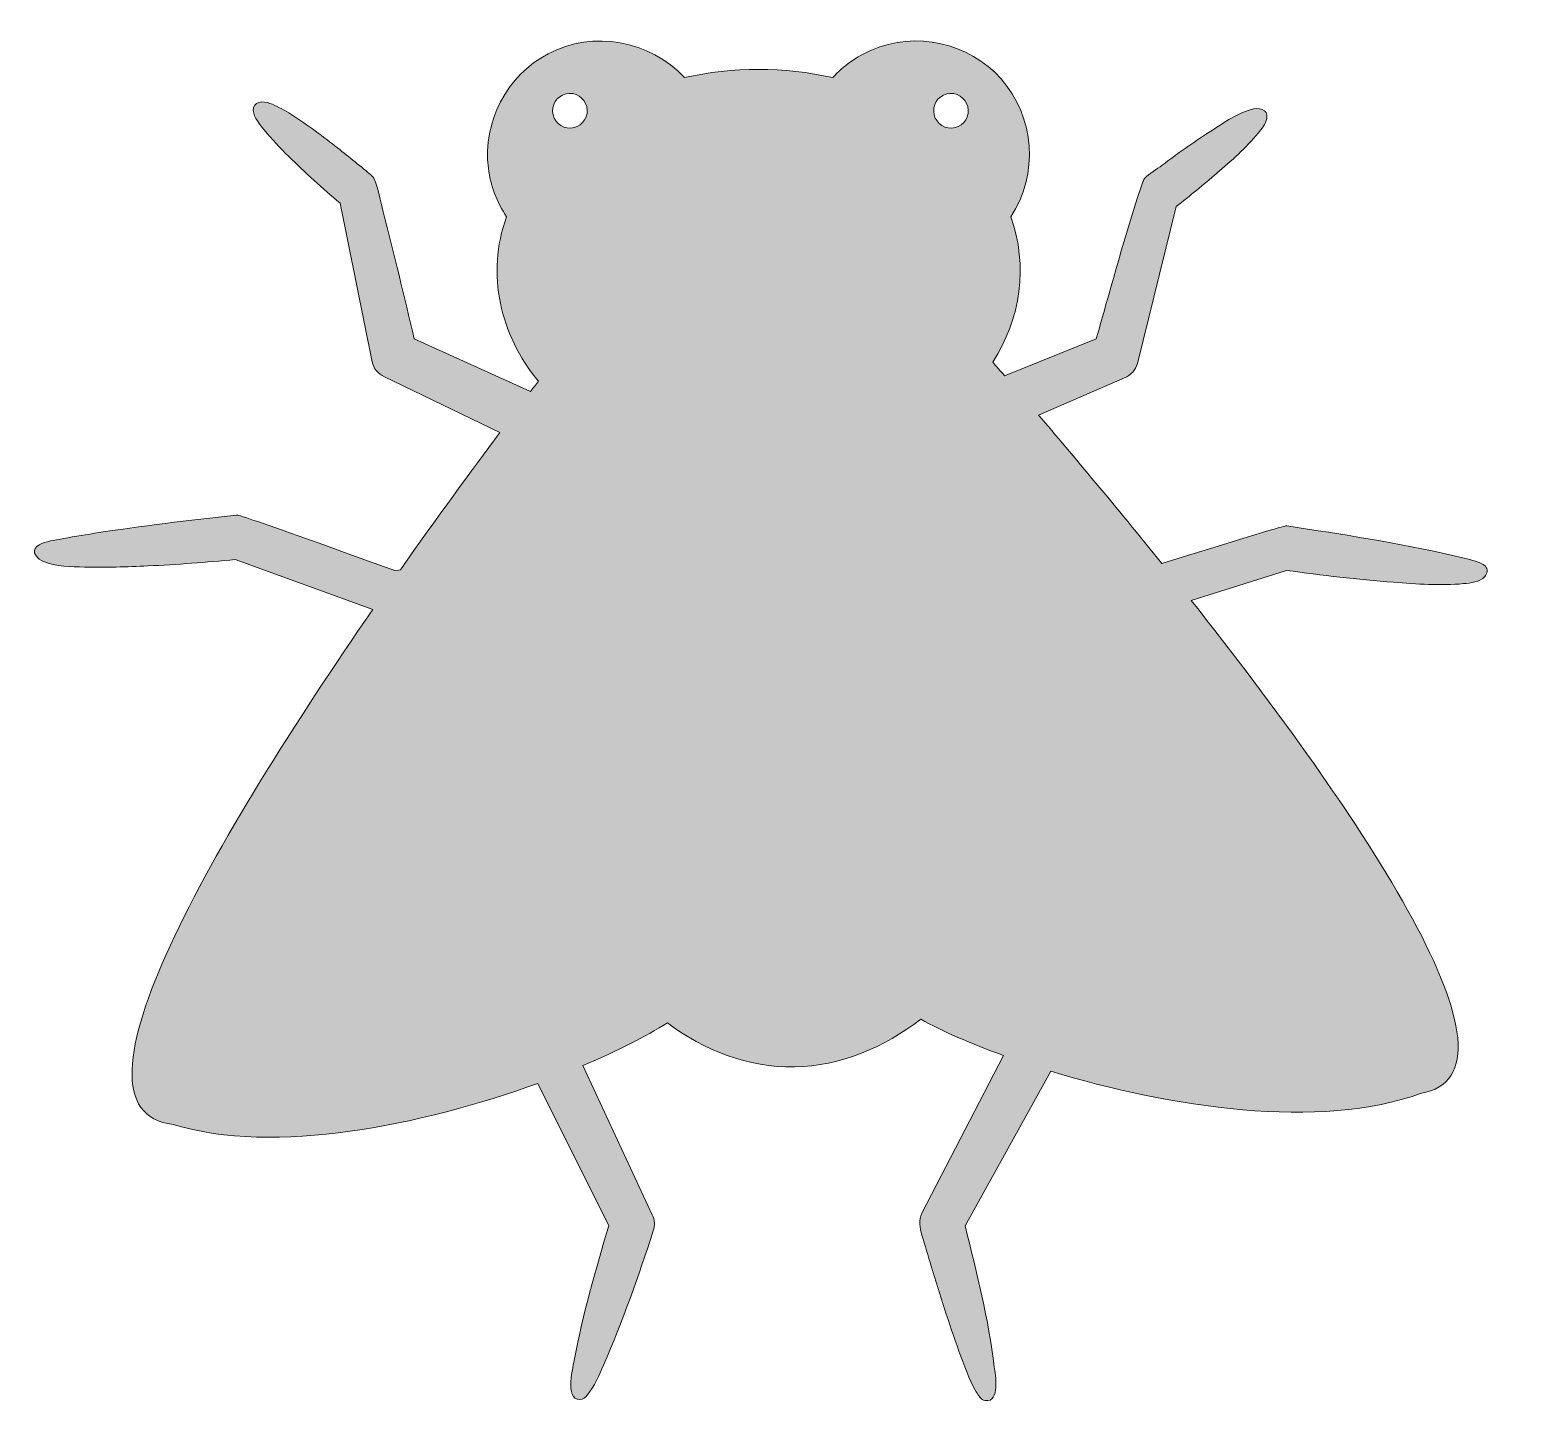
# Model space of a CAD drawing. Header units: inches. Extents: x 0 to 105, y 0 to 96.
import ezdxf

# ---------------------------------------------------------------- set-up
doc = ezdxf.new("R2010")
doc.units = ezdxf.units.IN
doc.header["$MEASUREMENT"] = 0
doc.layers.add('Layer 1', color=7, linetype='Continuous')

msp = doc.modelspace()

# ---------------------------------------------------------------- hatches: boundary and pattern name
at = {"layer": 'Layer 1', "true_color": 0xa4e8ea}
h = msp.add_hatch(color=141, dxfattribs=at)
h.dxf.hatch_style = 2
edge = h.paths.add_edge_path()
edge.add_spline(control_points=[(87.61, 61.18), (87.61, 61.18), (87.59, 61.18), (87.59, 61.18), (87.59, 61.18), (87.57, 61.18), (87.57, 61.18), (87.5, 61.18), (87.32, 61.18), (78.86, 58.55), (75.67, 62.52), (72.64, 66.12), (70.24, 68.93), (70.24, 68.93), (76.26, 71.53), (76.26, 71.53), (76.7, 71.7), (77.04, 72.08), (77.16, 72.54), (77.16, 72.54), (79.88, 83.51), (79.88, 83.51), (80.84, 84.27), (81.79, 85.04), (82.71, 85.84), (83.72, 86.71), (84.76, 87.61), (85.61, 88.65), (85.85, 88.94), (86.14, 89.29), (86.21, 89.67), (86.35, 90.36), (85.59, 90.45), (85.12, 90.3), (84.04, 89.98), (83.05, 89.29), (82.12, 88.68), (81.02, 87.97), (79.95, 87.2), (78.9, 86.41), (78.51, 86.12), (77.99, 85.84), (77.66, 85.47), (77.59, 85.39), (77.55, 85.26), (77.52, 85.16), (77.38, 84.81), (77.26, 84.44), (77.15, 84.08), (76.12, 80.83), (75.21, 77.54), (74.28, 74.26), (74.28, 74.26), (67.87, 71.68), (67.87, 71.68), (67.57, 72.02), (67.3, 72.34), (67.04, 72.63), (69, 75.64), (69.53, 79.39), (68.3, 82.79), (70.27, 85.75), (69.98, 89.79), (67.62, 92.45), (65.37, 94.97), (61.65, 95.8), (58.55, 94.45), (57.52, 94.01), (56.6, 93.35), (55.85, 92.53), (52.45, 93.3), (48.87, 93.3), (45.47, 92.53), (43.07, 95.15), (39.1, 95.85), (35.95, 94.2), (33.05, 92.68), (31.36, 89.44), (31.76, 86.19), (31.91, 84.98), (32.35, 83.81), (33.03, 82.79), (31.58, 78.81), (32.59, 74.5), (35.26, 71.3), (35.09, 71.06), (34.9, 70.82), (34.71, 70.57), (34.71, 70.57), (26.58, 74.25), (26.58, 74.25), (25.87, 77.22), (25.17, 80.19), (24.41, 83.15), (24.21, 83.92), (24.07, 84.77), (23.74, 85.5), (23.69, 85.61), (23.61, 85.67), (23.51, 85.75), (22.7, 86.43), (21.88, 87.09), (21.05, 87.74), (20, 88.56), (18.93, 89.36), (17.8, 90.06), (17.38, 90.31), (16.94, 90.56), (16.48, 90.73), (16.03, 90.9), (15.28, 90.91), (15.32, 90.22), (15.35, 89.73), (15.79, 89.23), (16.08, 88.87), (16.61, 88.21), (17.2, 87.6), (17.8, 87.01), (18.96, 85.87), (20.16, 84.79), (21.39, 83.74), (21.39, 83.74), (23.63, 72.66), (23.63, 72.66), (23.73, 72.19), (24.05, 71.8), (24.49, 71.61), (24.49, 71.61), (32.56, 67.7), (32.56, 67.7), (30.57, 65.03), (28.15, 61.73), (25.61, 58.11), (25.61, 58.11), (25.29, 58.03), (25.29, 58.03), (14.44, 61.94), (14.26, 61.94), (14.18, 61.94), (14.18, 61.94), (14.16, 61.94), (14.16, 61.94), (14.16, 61.94), (14.14, 61.93), (14.14, 61.93), (10.82, 61.57), (7.5, 61.17), (4.2, 60.66), (3.38, 60.53), (2.55, 60.4), (1.73, 60.23), (1.25, 60.14), (0.58, 60.07), (0.18, 59.74), (-0.29, 59.36), (0.28, 58.82), (0.64, 58.68), (1.52, 58.32), (2.58, 58.33), (3.52, 58.3), (4.99, 58.26), (6.47, 58.31), (7.95, 58.38), (9.98, 58.48), (12.02, 58.63), (14.05, 58.82), (14.05, 58.82), (23.67, 55.32), (23.67, 55.32), (12.95, 39.79), (1.3, 20.27), (9.72, 19.32), (16.77, 17.13), (27.19, 19.28), (35.21, 22.19), (35.21, 22.19), (40.18, 12.23), (40.18, 12.23), (39.27, 9.16), (38.37, 6.07), (37.79, 2.92), (37.71, 2.49), (37.06, 0.07), (38.15, 0.08), (38.39, 0.08), (38.55, 0.22), (38.69, 0.4), (39.19, 1), (39.5, 1.79), (39.82, 2.49), (41.16, 5.54), (42.25, 8.72), (43.3, 11.87), (43.43, 12.24), (43.4, 12.65), (43.23, 13), (43.23, 13), (38.38, 23.44), (38.38, 23.44), (40.76, 24.44), (42.8, 25.48), (44.28, 26.42), (46.85, 24.5), (49.93, 23.29), (53.17, 23.34), (56.42, 23.4), (59.46, 24.72), (62.01, 26.67), (63.5, 25.85), (65.49, 24.97), (67.8, 24.14), (67.8, 24.14), (62.09, 13.12), (62.09, 13.12), (61.82, 12.6), (61.94, 12.1), (62.09, 11.57), (62.31, 10.85), (62.52, 10.12), (62.74, 9.4), (63.35, 7.41), (63.97, 5.42), (64.68, 3.46), (65.03, 2.5), (65.37, 1.5), (65.89, 0.61), (66.03, 0.39), (66.22, 0.05), (66.51, 0.01), (67.59, -0.15), (67.21, 1.87), (67.15, 2.35), (66.75, 5.68), (65.92, 8.98), (65.11, 12.22), (65.11, 12.22), (71.1, 23.04), (71.1, 23.04), (79.35, 20.52), (90.04, 18.89), (96.96, 21.49), (105.17, 22.86), (92.62, 41.16), (80.92, 55.97), (80.92, 55.97), (87.58, 58.07), (87.58, 58.07), (90.07, 57.72), (92.56, 57.43), (95.07, 57.24), (96.69, 57.12), (98.36, 56.98), (99.98, 57.14), (100.46, 57.19), (101.12, 57.25), (101.46, 57.64), (101.63, 57.84), (101.7, 58.16), (101.5, 58.36), (101.32, 58.53), (101.05, 58.62), (100.81, 58.7), (100.29, 58.87), (99.75, 58.99), (99.22, 59.11), (95.39, 59.98), (91.49, 60.59), (87.61, 61.18)], knot_values=[0, 0, 0, 0, 1, 1, 1, 2, 2, 2, 3, 3, 3, 4, 4, 4, 5, 5, 5, 6, 6, 6, 7, 7, 7, 8, 8, 8, 9, 9, 9, 10, 10, 10, 11, 11, 11, 12, 12, 12, 13, 13, 13, 14, 14, 14, 15, 15, 15, 16, 16, 16, 17, 17, 17, 18, 18, 18, 19, 19, 19, 20, 20, 20, 21, 21, 21, 22, 22, 22, 23, 23, 23, 24, 24, 24, 25, 25, 25, 26, 26, 26, 27, 27, 27, 28, 28, 28, 29, 29, 29, 30, 30, 30, 31, 31, 31, 32, 32, 32, 33, 33, 33, 34, 34, 34, 35, 35, 35, 36, 36, 36, 37, 37, 37, 38, 38, 38, 39, 39, 39, 40, 40, 40, 41, 41, 41, 42, 42, 42, 43, 43, 43, 44, 44, 44, 45, 45, 45, 46, 46, 46, 47, 47, 47, 48, 48, 48, 49, 49, 49, 50, 50, 50, 51, 51, 51, 52, 52, 52, 53, 53, 53, 54, 54, 54, 55, 55, 55, 56, 56, 56, 57, 57, 57, 58, 58, 58, 59, 59, 59, 60, 60, 60, 61, 61, 61, 62, 62, 62, 63, 63, 63, 64, 64, 64, 65, 65, 65, 66, 66, 66, 67, 67, 67, 68, 68, 68, 69, 69, 69, 70, 70, 70, 71, 71, 71, 72, 72, 72, 73, 73, 73, 74, 74, 74, 75, 75, 75, 76, 76, 76, 77, 77, 77, 78, 78, 78, 79, 79, 79, 80, 80, 80, 81, 81, 81, 82, 82, 82, 83, 83, 83, 84, 84, 84, 85, 85, 85, 86, 86, 86, 87, 87, 87, 88, 88, 88, 89, 89, 89, 89], degree=3, periodic=1)
edge = h.paths.add_edge_path()
edge.add_spline(control_points=[(36.25, 90.17), (36.23, 90.83), (36.76, 91.4), (37.42, 91.43), (38.08, 91.45), (38.65, 90.92), (38.68, 90.26), (38.7, 89.6), (38.18, 89.03), (37.52, 89), (36.85, 88.97), (36.28, 89.5), (36.25, 90.17)], knot_values=[0, 0, 0, 0, 1, 1, 1, 2, 2, 2, 3, 3, 3, 4, 4, 4, 4], degree=3, periodic=1)
edge = h.paths.add_edge_path()
edge.add_spline(control_points=[(62.91, 90.17), (62.88, 90.83), (63.41, 91.4), (64.07, 91.43), (64.73, 91.45), (65.3, 90.92), (65.33, 90.26), (65.36, 89.6), (64.83, 89.03), (64.17, 89), (63.51, 88.97), (62.93, 89.5), (62.91, 90.17)], knot_values=[0, 0, 0, 0, 1, 1, 1, 2, 2, 2, 3, 3, 3, 4, 4, 4, 4], degree=3, periodic=1)

# ---------------------------------------------------------------- linework, layer by layer
at = {"layer": 'Layer 1', "lineweight": 0}
for points, knots in [([(87.61, 61.18), (87.61, 61.18), (87.59, 61.18), (87.59, 61.18), (87.59, 61.18), (87.57, 61.18), (87.57, 61.18), (87.5, 61.18), (87.32, 61.18), (78.86, 58.55), (75.67, 62.52), (72.64, 66.12), (70.24, 68.93), (70.24, 68.93), (76.26, 71.53), (76.26, 71.53), (76.7, 71.7), (77.04, 72.08), (77.16, 72.54), (77.16, 72.54), (79.88, 83.51), (79.88, 83.51), (80.84, 84.27), (81.79, 85.04), (82.71, 85.84), (83.72, 86.71), (84.76, 87.61), (85.61, 88.65), (85.85, 88.94), (86.14, 89.29), (86.21, 89.67), (86.35, 90.36), (85.59, 90.45), (85.12, 90.3), (84.04, 89.98), (83.05, 89.29), (82.12, 88.68), (81.02, 87.97), (79.95, 87.2), (78.9, 86.41), (78.51, 86.12), (77.99, 85.84), (77.66, 85.47), (77.59, 85.39), (77.55, 85.26), (77.52, 85.16), (77.38, 84.81), (77.26, 84.44), (77.15, 84.08), (76.12, 80.83), (75.21, 77.54), (74.28, 74.26), (74.28, 74.26), (67.87, 71.68), (67.87, 71.68), (67.57, 72.02), (67.3, 72.34), (67.04, 72.63), (69, 75.64), (69.53, 79.39), (68.3, 82.79), (70.27, 85.75), (69.98, 89.79), (67.62, 92.45), (65.37, 94.97), (61.65, 95.8), (58.55, 94.45), (57.52, 94.01), (56.6, 93.35), (55.85, 92.53), (52.45, 93.3), (48.87, 93.3), (45.47, 92.53), (43.07, 95.15), (39.1, 95.85), (35.95, 94.2), (33.05, 92.68), (31.36, 89.44), (31.76, 86.19), (31.91, 84.98), (32.35, 83.81), (33.03, 82.79), (31.58, 78.81), (32.59, 74.5), (35.26, 71.3), (35.09, 71.06), (34.9, 70.82), (34.71, 70.57), (34.71, 70.57), (26.58, 74.25), (26.58, 74.25), (25.87, 77.22), (25.17, 80.19), (24.41, 83.15), (24.21, 83.92), (24.07, 84.77), (23.74, 85.5), (23.69, 85.61), (23.61, 85.67), (23.51, 85.75), (22.7, 86.43), (21.88, 87.09), (21.05, 87.74), (20, 88.56), (18.93, 89.36), (17.8, 90.06), (17.38, 90.31), (16.94, 90.56), (16.48, 90.73), (16.03, 90.9), (15.28, 90.91), (15.32, 90.22), (15.35, 89.73), (15.79, 89.23), (16.08, 88.87), (16.61, 88.21), (17.2, 87.6), (17.8, 87.01), (18.96, 85.87), (20.16, 84.79), (21.39, 83.74), (21.39, 83.74), (23.63, 72.66), (23.63, 72.66), (23.73, 72.19), (24.05, 71.8), (24.49, 71.61), (24.49, 71.61), (32.56, 67.7), (32.56, 67.7), (30.57, 65.03), (28.15, 61.73), (25.61, 58.11), (25.61, 58.11), (25.29, 58.03), (25.29, 58.03), (14.44, 61.94), (14.26, 61.94), (14.18, 61.94), (14.18, 61.94), (14.16, 61.94), (14.16, 61.94), (14.16, 61.94), (14.14, 61.93), (14.14, 61.93), (10.82, 61.57), (7.5, 61.17), (4.2, 60.66), (3.38, 60.53), (2.55, 60.4), (1.73, 60.23), (1.25, 60.14), (0.58, 60.07), (0.18, 59.74), (-0.29, 59.36), (0.28, 58.82), (0.64, 58.68), (1.52, 58.32), (2.58, 58.33), (3.52, 58.3), (4.99, 58.26), (6.47, 58.31), (7.95, 58.38), (9.98, 58.48), (12.02, 58.63), (14.05, 58.82), (14.05, 58.82), (23.67, 55.32), (23.67, 55.32), (12.95, 39.79), (1.3, 20.27), (9.72, 19.32), (16.77, 17.13), (27.19, 19.28), (35.21, 22.19), (35.21, 22.19), (40.18, 12.23), (40.18, 12.23), (39.27, 9.16), (38.37, 6.07), (37.79, 2.92), (37.71, 2.49), (37.06, 0.07), (38.15, 0.08), (38.39, 0.08), (38.55, 0.22), (38.69, 0.4), (39.19, 1), (39.5, 1.79), (39.82, 2.49), (41.16, 5.54), (42.25, 8.72), (43.3, 11.87), (43.43, 12.24), (43.4, 12.65), (43.23, 13), (43.23, 13), (38.38, 23.44), (38.38, 23.44), (40.76, 24.44), (42.8, 25.48), (44.28, 26.42), (46.85, 24.5), (49.93, 23.29), (53.17, 23.34), (56.42, 23.4), (59.46, 24.72), (62.01, 26.67), (63.5, 25.85), (65.49, 24.97), (67.8, 24.14), (67.8, 24.14), (62.09, 13.12), (62.09, 13.12), (61.82, 12.6), (61.94, 12.1), (62.09, 11.57), (62.31, 10.85), (62.52, 10.12), (62.74, 9.4), (63.35, 7.41), (63.97, 5.42), (64.68, 3.46), (65.03, 2.5), (65.37, 1.5), (65.89, 0.61), (66.03, 0.39), (66.22, 0.05), (66.51, 0.01), (67.59, -0.15), (67.21, 1.87), (67.15, 2.35), (66.75, 5.68), (65.92, 8.98), (65.11, 12.22), (65.11, 12.22), (71.1, 23.04), (71.1, 23.04), (79.35, 20.52), (90.04, 18.89), (96.96, 21.49), (105.17, 22.86), (92.62, 41.16), (80.92, 55.97), (80.92, 55.97), (87.58, 58.07), (87.58, 58.07), (90.07, 57.72), (92.56, 57.43), (95.07, 57.24), (96.69, 57.12), (98.36, 56.98), (99.98, 57.14), (100.46, 57.19), (101.12, 57.25), (101.46, 57.64), (101.63, 57.84), (101.7, 58.16), (101.5, 58.36), (101.32, 58.53), (101.05, 58.62), (100.81, 58.7), (100.29, 58.87), (99.75, 58.99), (99.22, 59.11), (95.39, 59.98), (91.49, 60.59), (87.61, 61.18)], [0, 0, 0, 0, 1, 1, 1, 2, 2, 2, 3, 3, 3, 4, 4, 4, 5, 5, 5, 6, 6, 6, 7, 7, 7, 8, 8, 8, 9, 9, 9, 10, 10, 10, 11, 11, 11, 12, 12, 12, 13, 13, 13, 14, 14, 14, 15, 15, 15, 16, 16, 16, 17, 17, 17, 18, 18, 18, 19, 19, 19, 20, 20, 20, 21, 21, 21, 22, 22, 22, 23, 23, 23, 24, 24, 24, 25, 25, 25, 26, 26, 26, 27, 27, 27, 28, 28, 28, 29, 29, 29, 30, 30, 30, 31, 31, 31, 32, 32, 32, 33, 33, 33, 34, 34, 34, 35, 35, 35, 36, 36, 36, 37, 37, 37, 38, 38, 38, 39, 39, 39, 40, 40, 40, 41, 41, 41, 42, 42, 42, 43, 43, 43, 44, 44, 44, 45, 45, 45, 46, 46, 46, 47, 47, 47, 48, 48, 48, 49, 49, 49, 50, 50, 50, 51, 51, 51, 52, 52, 52, 53, 53, 53, 54, 54, 54, 55, 55, 55, 56, 56, 56, 57, 57, 57, 58, 58, 58, 59, 59, 59, 60, 60, 60, 61, 61, 61, 62, 62, 62, 63, 63, 63, 64, 64, 64, 65, 65, 65, 66, 66, 66, 67, 67, 67, 68, 68, 68, 69, 69, 69, 70, 70, 70, 71, 71, 71, 72, 72, 72, 73, 73, 73, 74, 74, 74, 75, 75, 75, 76, 76, 76, 77, 77, 77, 78, 78, 78, 79, 79, 79, 80, 80, 80, 81, 81, 81, 82, 82, 82, 83, 83, 83, 84, 84, 84, 85, 85, 85, 86, 86, 86, 87, 87, 87, 88, 88, 88, 89, 89, 89, 89]), ([(36.25, 90.17), (36.23, 90.83), (36.76, 91.4), (37.42, 91.43), (38.08, 91.45), (38.65, 90.92), (38.68, 90.26), (38.7, 89.6), (38.18, 89.03), (37.52, 89), (36.85, 88.97), (36.28, 89.5), (36.25, 90.17)], [0, 0, 0, 0, 1, 1, 1, 2, 2, 2, 3, 3, 3, 4, 4, 4, 4]), ([(62.91, 90.17), (62.88, 90.83), (63.41, 91.4), (64.07, 91.43), (64.73, 91.45), (65.3, 90.92), (65.33, 90.26), (65.36, 89.6), (64.83, 89.03), (64.17, 89), (63.51, 88.97), (62.93, 89.5), (62.91, 90.17)], [0, 0, 0, 0, 1, 1, 1, 2, 2, 2, 3, 3, 3, 4, 4, 4, 4])]:
    msp.add_open_spline(points, degree=3, knots=knots, dxfattribs=at)

doc.saveas('drawing.dxf')
